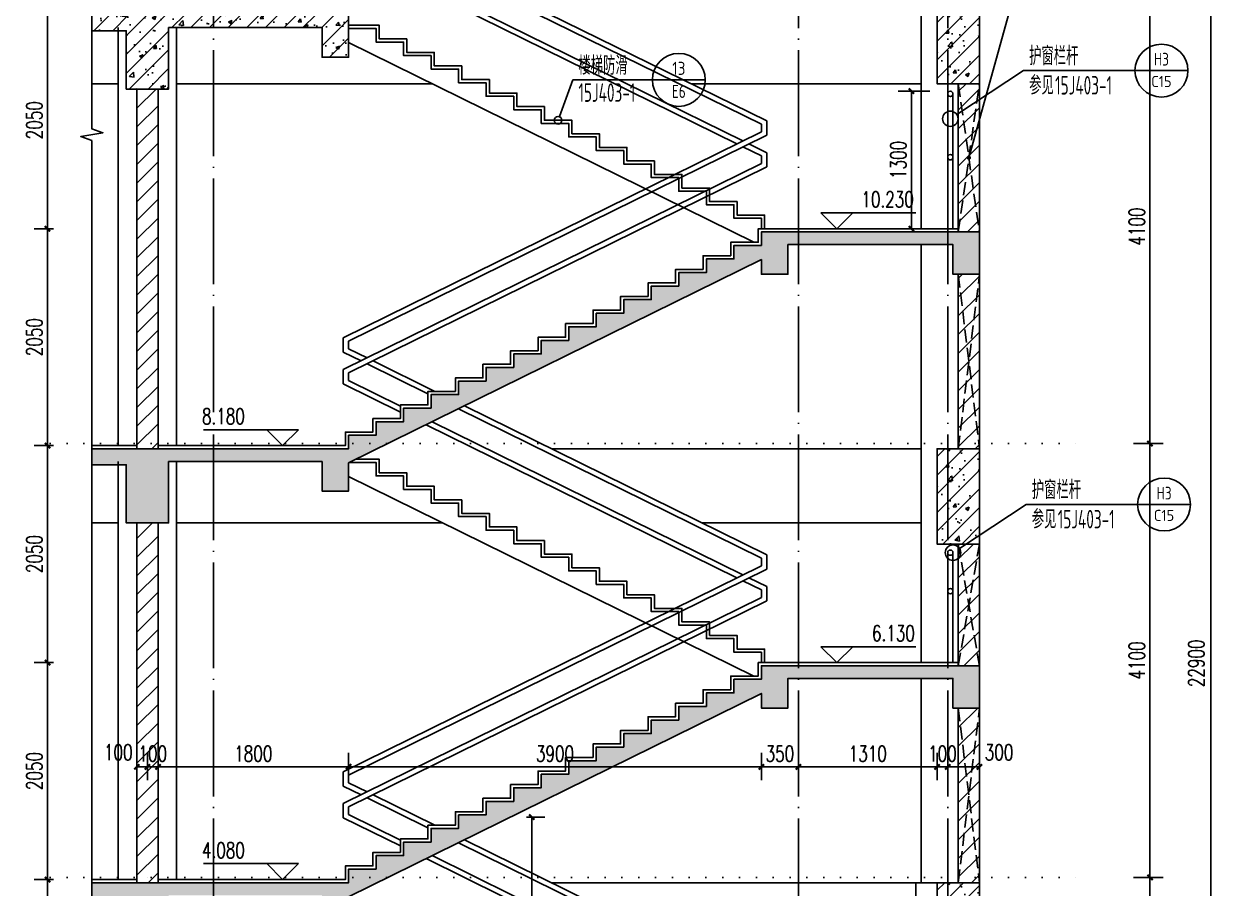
# Model space of a CAD drawing. Header units: millimetres. Extents: x -1048436 to -185795, y -983427 to 400387.
# Drawn here: x -553882 to -542546, y -680126 to -671962 of the extents above; entities that cross this region are included whole.
import ezdxf
from ezdxf.enums import TextEntityAlignment as Align

# ---------------------------------------------------------------- set-up
doc = ezdxf.new("R2010")
doc.units = ezdxf.units.MM
doc.header["$LTSCALE"] = 500
for name, pattern in [('DASH', [0.35, 0.25, -0.1]), ('DOT2', [3.175, 0, -3.175]), ('DOTE', [2.42, 2, -0.2, 0.02, -0.2])]:
    doc.linetypes.add(name, pattern=pattern)
for name, color, linetype in [('DIM_LEAD', 3, 'Continuous'), ('PUB_DIM', 3, 'Continuous'), ('建-填充', 9, 'Continuous'), ('建-墙', 254, 'Continuous'), ('建-墙-完成面', 95, 'Continuous'), ('建-墙-混凝土墙', 6, 'Continuous'), ('建-文字', 4, 'Continuous'), ('建-楼层线', 1, 'DOT2'), ('建-楼梯-扶手栏杆', 3, 'Continuous'), ('建-符号', 13, 'Continuous'), ('建-轴线', 16, 'DOTE')]:
    doc.layers.add(name, color=color, linetype=linetype)
doc.styles.add('_TCH_DIM', font='SIMPLEX', dxfattribs={"bigfont": 'GBCBIG'})
doc.styles.add('_TCH_DIM_T3', font='SIMPLEX', dxfattribs={"width": 0.705882, "bigfont": 'GBCBIG'})
doc.styles.add('XD2008', font='xd-hzs.shx', dxfattribs={"width": 0.7, "bigfont": 'xd-hztxt.shx'})
doc.dimstyles.new('_TCH_ARCH&&50', dxfattribs={"dimtxt": 148.75, "dimasz": 50, "dimexe": 125, "dimexo": 150, "dimgap": 50, "dimtad": 1, "dimdec": 0, "dimzin": 0, "dimdsep": 46, "dimtxsty": '_TCH_DIM_T3', "dimblk": 'ARCHTICK', "dimcen": 0.09, "dimclrt": 7, "dimazin": 2, "dimtfac": 1, "dimtdec": 0, "dimtix": 1, "dimtmove": 2, "dimatfit": 3, "dimldrblk": 'ARCHTICK', "dimfxl": 1, "dimtolj": 1, "dimtzin": 0, "dimarcsym": 0})
pattern_1 = [(45, (-240059.6, 714700.37), (-88.388348, 88.388348), []), (50, (-240059.6, 714700.37), (358.63009, -31.37607), [37.5, -412.5]), (355, (-240059.6, 714700.37), (-69.37567, 376.09607), [30, -330]), (100.4514, (-240029.7, 714697.76), (289.25469, 344.71977), [31.870095, -350.57106]), (46.1842, (-240059.6, 714800.37), (533.62052, -82.75951), [56.25, -618.75]), (96.6356, (-240015.13, 714793.47), (467.33135, 487.05894), [47.80514, -525.8565]), (351.1842, (-240059.6, 714800.37), (467.33097, 487.0593), [45, -495]), (21, (-240009.6, 714775.37), (298.453526, -201.309445), [37.5, -412.5]), (326, (-240009.6, 714775.37), (121.65767, 362.57502), [30, -330]), (71.4514, (-239984.73, 714758.6), (420.111314, 161.26525), [31.870095, -350.57106]), (37.5, (-240059.6, 714700.37), (6.079928, 166.446927), [0, -326, 0, -335, 0, -331.25]), (7.5, (-240059.6, 714700.37), (131.534769, 197.205856), [0, -191, 0, -318.5, 0, -126.25]), (327.5, (-240171.1, 714700.37), (266.911218, -11.277436), [0, -125, 0, -390, 0, -517.5]), (317.5, (-240221.1, 714700.37), (291.593085, 50.05249), [0, -162.5, 0, -259, 0, -367.5])]
pattern_2 = [(45, (0, 89.76), (-88.388383, 88.388383), [])]

# ---------------------------------------------------------------- blocks, each defined once
blk = doc.blocks.new('_ArchTick')
at = {"color": 0, "linetype": 'ByBlock', "const_width": 0.4}
blk.add_lwpolyline([(-0.5, -0.5), (0.5, 0.5)], dxfattribs=at)
blk = doc.blocks.new('*D233')
at = {"layer": 'Defpoints', "color": 0, "transparency": 16777216}
for p in [(-545498, -672596), (-545176, -672596), (-545176, -673896)]:
    blk.add_point(p, dxfattribs=at)
at = {"layer": 'PUB_DIM', "color": 0, "lineweight": -2, "transparency": 16777216}
for p, q in [((-545326, -672596), (-545623, -672596)), ((-545498, -673896), (-545498, -672596)), ((-545326, -673896), (-545623, -673896))]:
    blk.add_line(p, q, dxfattribs=at)
at = {"layer": 'PUB_DIM', "color": 0, "lineweight": -2, "transparency": 16777216, "xscale": 50, "yscale": 50, "zscale": 50}
for p, rotation in [((-545498, -672596), 90), ((-545498, -673896), 270)]:
    blk.add_blockref('_ArchTick', p, dxfattribs=dict(at, rotation=rotation))
at = {"layer": 'PUB_DIM', "color": 7, "transparency": 16777216, "insert": (-545622, -673246), "char_height": 148.8, "attachment_point": 5, "rotation": 90, "style": '_TCH_DIM_T3'}
blk.add_mtext('\\A1;1300', dxfattribs=at)
blk = doc.blocks.new('*D234')
at = {"layer": 'Defpoints', "color": 0, "transparency": 16777216}
for p in [(-549286, -679456), (-549086, -679456), (-549286, -683249)]:
    blk.add_point(p, dxfattribs=at)
at = {"layer": 'PUB_DIM', "color": 0, "lineweight": -2, "transparency": 16777216}
for p, q in [((-549136, -679456), (-548961, -679456)), ((-549086, -683249), (-549086, -679456)), ((-549136, -683249), (-548961, -683249))]:
    blk.add_line(p, q, dxfattribs=at)
at = {"layer": 'PUB_DIM', "color": 0, "lineweight": -2, "transparency": 16777216, "xscale": 50, "yscale": 50, "zscale": 50}
for p, rotation in [((-549086, -679456), 90), ((-549086, -683249), 270)]:
    blk.add_blockref('_ArchTick', p, dxfattribs=dict(at, rotation=rotation))
at = {"layer": 'PUB_DIM', "color": 7, "transparency": 16777216, "insert": (-549211, -681352), "char_height": 148.8, "attachment_point": 5, "rotation": 90, "style": '_TCH_DIM_T3'}
blk.add_mtext('\\A1;3793', dxfattribs=at)
blk = doc.blocks.new('*D236')
at = {"layer": 'Defpoints', "color": 0, "transparency": 16777216}
for p in [(-543120, -661526), (-542671, -661526), (-543120, -684426)]:
    blk.add_point(p, dxfattribs=at)
at = {"layer": 'PUB_DIM', "color": 0, "lineweight": -2, "transparency": 16777216}
for p, q in [((-542970, -661526), (-542546, -661526)), ((-542671, -684426), (-542671, -661526)), ((-542970, -684426), (-542546, -684426))]:
    blk.add_line(p, q, dxfattribs=at)
at = {"layer": 'PUB_DIM', "color": 0, "lineweight": -2, "transparency": 16777216, "xscale": 50, "yscale": 50, "zscale": 50}
for p, rotation in [((-542671, -661526), 90), ((-542671, -684426), 270)]:
    blk.add_blockref('_ArchTick', p, dxfattribs=dict(at, rotation=rotation))
at = {"layer": 'PUB_DIM', "color": 7, "transparency": 16777216, "insert": (-542808, -678003), "char_height": 148.8, "attachment_point": 5, "rotation": 90, "style": '_TCH_DIM_T3'}
blk.add_mtext('\\A1;22900', dxfattribs=at)
blk = doc.blocks.new('*D238')
at = {"layer": 'Defpoints', "color": 0, "transparency": 16777216}
for p in [(-543551, -680026), (-543245, -680026), (-543551, -684126)]:
    blk.add_point(p, dxfattribs=at)
at = {"layer": 'PUB_DIM', "color": 0, "lineweight": -2, "transparency": 16777216}
for p, q in [((-543401, -680026), (-543120, -680026)), ((-543245, -684126), (-543245, -680026)), ((-543401, -684126), (-543120, -684126))]:
    blk.add_line(p, q, dxfattribs=at)
at = {"layer": 'PUB_DIM', "color": 0, "lineweight": -2, "transparency": 16777216, "xscale": 50, "yscale": 50, "zscale": 50}
for p, rotation in [((-543245, -680026), 90), ((-543245, -684126), 270)]:
    blk.add_blockref('_ArchTick', p, dxfattribs=dict(at, rotation=rotation))
at = {"layer": 'PUB_DIM', "color": 7, "transparency": 16777216, "insert": (-543369, -682076), "char_height": 148.8, "attachment_point": 5, "rotation": 90, "style": '_TCH_DIM_T3'}
blk.add_mtext('\\A1;4100', dxfattribs=at)
blk = doc.blocks.new('*D239')
at = {"layer": 'Defpoints', "color": 0, "transparency": 16777216}
for p in [(-543551, -675926), (-543245, -675926), (-543551, -680026)]:
    blk.add_point(p, dxfattribs=at)
at = {"layer": 'PUB_DIM', "color": 0, "lineweight": -2, "transparency": 16777216}
for p, q in [((-543401, -675926), (-543120, -675926)), ((-543245, -680026), (-543245, -675926)), ((-543401, -680026), (-543120, -680026))]:
    blk.add_line(p, q, dxfattribs=at)
at = {"layer": 'PUB_DIM', "color": 0, "lineweight": -2, "transparency": 16777216, "xscale": 50, "yscale": 50, "zscale": 50}
for p, rotation in [((-543245, -675926), 90), ((-543245, -680026), 270)]:
    blk.add_blockref('_ArchTick', p, dxfattribs=dict(at, rotation=rotation))
at = {"layer": 'PUB_DIM', "color": 7, "transparency": 16777216, "insert": (-543369, -677976), "char_height": 148.8, "attachment_point": 5, "rotation": 90, "style": '_TCH_DIM_T3'}
blk.add_mtext('\\A1;4100', dxfattribs=at)
blk = doc.blocks.new('*D240')
at = {"layer": 'Defpoints', "color": 0, "transparency": 16777216}
for p in [(-543551, -671826), (-543245, -671826), (-543551, -675926)]:
    blk.add_point(p, dxfattribs=at)
at = {"layer": 'PUB_DIM', "color": 0, "lineweight": -2, "transparency": 16777216}
for p, q in [((-543401, -671826), (-543120, -671826)), ((-543245, -675926), (-543245, -671826)), ((-543401, -675926), (-543120, -675926))]:
    blk.add_line(p, q, dxfattribs=at)
at = {"layer": 'PUB_DIM', "color": 0, "lineweight": -2, "transparency": 16777216, "xscale": 50, "yscale": 50, "zscale": 50}
for p, rotation in [((-543245, -671826), 90), ((-543245, -675926), 270)]:
    blk.add_blockref('_ArchTick', p, dxfattribs=dict(at, rotation=rotation))
at = {"layer": 'PUB_DIM', "color": 7, "transparency": 16777216, "insert": (-543369, -673876), "char_height": 148.8, "attachment_point": 5, "rotation": 90, "style": '_TCH_DIM_T3'}
blk.add_mtext('\\A1;4100', dxfattribs=at)
blk = doc.blocks.new('*D2675')
at = {"layer": 'Defpoints', "color": 0, "transparency": 16777216}
for p in [(-552816, -678699), (-552716, -678699), (-552716, -678981)]:
    blk.add_point(p, dxfattribs=at)
at = {"layer": 'PUB_DIM', "color": 0, "lineweight": -2, "transparency": 16777216}
for p, q in [((-552816, -678849), (-552816, -679106)), ((-552716, -678849), (-552716, -679106)), ((-552816, -678981), (-552716, -678981))]:
    blk.add_line(p, q, dxfattribs=at)
at = {"layer": 'PUB_DIM', "color": 0, "lineweight": -2, "transparency": 16777216, "xscale": 50, "yscale": 50, "zscale": 50, "rotation": 180}
blk.add_blockref('_ArchTick', (-552816, -678981), dxfattribs=at)
at = {"layer": 'PUB_DIM', "color": 0, "lineweight": -2, "transparency": 16777216, "xscale": 50, "yscale": 50, "zscale": 50}
blk.add_blockref('_ArchTick', (-552716, -678981), dxfattribs=at)
at = {"layer": 'PUB_DIM', "color": 7, "transparency": 16777216, "insert": (-552991, -678844), "char_height": 148.8, "attachment_point": 5, "style": '_TCH_DIM_T3'}
blk.add_mtext('\\A1;100', dxfattribs=at)
blk = doc.blocks.new('*D2676')
at = {"layer": 'Defpoints', "color": 0, "transparency": 16777216}
for p in [(-552716, -678699), (-552616, -678699), (-552616, -678981)]:
    blk.add_point(p, dxfattribs=at)
at = {"layer": 'PUB_DIM', "color": 0, "lineweight": -2, "transparency": 16777216}
for p, q in [((-552716, -678849), (-552716, -679106)), ((-552616, -678849), (-552616, -679106)), ((-552716, -678981), (-552766, -678981)), ((-552716, -678981), (-552616, -678981)), ((-552616, -678981), (-552566, -678981))]:
    blk.add_line(p, q, dxfattribs=at)
at = {"layer": 'PUB_DIM', "color": 0, "lineweight": -2, "transparency": 16777216, "xscale": 50, "yscale": 50, "zscale": 50}
blk.add_blockref('_ArchTick', (-552716, -678981), dxfattribs=at)
at = {"layer": 'PUB_DIM', "color": 0, "lineweight": -2, "transparency": 16777216, "xscale": 50, "yscale": 50, "zscale": 50, "rotation": 180}
blk.add_blockref('_ArchTick', (-552616, -678981), dxfattribs=at)
at = {"layer": 'PUB_DIM', "color": 7, "transparency": 16777216, "insert": (-552666, -678857), "char_height": 148.8, "attachment_point": 5, "style": '_TCH_DIM_T3'}
blk.add_mtext('\\A1;100', dxfattribs=at)
blk = doc.blocks.new('*D2677')
at = {"layer": 'Defpoints', "color": 0, "transparency": 16777216}
for p in [(-552616, -678699), (-550816, -678699), (-550816, -678981)]:
    blk.add_point(p, dxfattribs=at)
at = {"layer": 'PUB_DIM', "color": 0, "lineweight": -2, "transparency": 16777216}
for p, q in [((-552616, -678849), (-552616, -679106)), ((-550816, -678849), (-550816, -679106)), ((-552616, -678981), (-550816, -678981))]:
    blk.add_line(p, q, dxfattribs=at)
at = {"layer": 'PUB_DIM', "color": 0, "lineweight": -2, "transparency": 16777216, "xscale": 50, "yscale": 50, "zscale": 50, "rotation": 180}
blk.add_blockref('_ArchTick', (-552616, -678981), dxfattribs=at)
at = {"layer": 'PUB_DIM', "color": 0, "lineweight": -2, "transparency": 16777216, "xscale": 50, "yscale": 50, "zscale": 50}
blk.add_blockref('_ArchTick', (-550816, -678981), dxfattribs=at)
at = {"layer": 'PUB_DIM', "color": 7, "transparency": 16777216, "insert": (-551716, -678857), "char_height": 148.8, "attachment_point": 5, "style": '_TCH_DIM_T3'}
blk.add_mtext('\\A1;1800', dxfattribs=at)
blk = doc.blocks.new('*D2678')
at = {"layer": 'Defpoints', "color": 0, "transparency": 16777216}
for p in [(-550816, -678699), (-546916, -678699), (-546916, -678981)]:
    blk.add_point(p, dxfattribs=at)
at = {"layer": 'PUB_DIM', "color": 0, "lineweight": -2, "transparency": 16777216}
for p, q in [((-550816, -678849), (-550816, -679106)), ((-546916, -678849), (-546916, -679106)), ((-550816, -678981), (-546916, -678981))]:
    blk.add_line(p, q, dxfattribs=at)
at = {"layer": 'PUB_DIM', "color": 0, "lineweight": -2, "transparency": 16777216, "xscale": 50, "yscale": 50, "zscale": 50, "rotation": 180}
blk.add_blockref('_ArchTick', (-550816, -678981), dxfattribs=at)
at = {"layer": 'PUB_DIM', "color": 0, "lineweight": -2, "transparency": 16777216, "xscale": 50, "yscale": 50, "zscale": 50}
blk.add_blockref('_ArchTick', (-546916, -678981), dxfattribs=at)
at = {"layer": 'PUB_DIM', "color": 7, "transparency": 16777216, "insert": (-548866, -678857), "char_height": 148.8, "attachment_point": 5, "style": '_TCH_DIM_T3'}
blk.add_mtext('\\A1;3900', dxfattribs=at)
blk = doc.blocks.new('*D2679')
at = {"layer": 'Defpoints', "color": 0, "transparency": 16777216}
for p in [(-546916, -678699), (-546566, -678699), (-546566, -678981)]:
    blk.add_point(p, dxfattribs=at)
at = {"layer": 'PUB_DIM', "color": 0, "lineweight": -2, "transparency": 16777216}
for p, q in [((-546916, -678849), (-546916, -679106)), ((-546566, -678849), (-546566, -679106)), ((-546916, -678981), (-546966, -678981)), ((-546916, -678981), (-546566, -678981)), ((-546566, -678981), (-546516, -678981))]:
    blk.add_line(p, q, dxfattribs=at)
at = {"layer": 'PUB_DIM', "color": 0, "lineweight": -2, "transparency": 16777216, "xscale": 50, "yscale": 50, "zscale": 50}
blk.add_blockref('_ArchTick', (-546916, -678981), dxfattribs=at)
at = {"layer": 'PUB_DIM', "color": 0, "lineweight": -2, "transparency": 16777216, "xscale": 50, "yscale": 50, "zscale": 50, "rotation": 180}
blk.add_blockref('_ArchTick', (-546566, -678981), dxfattribs=at)
at = {"layer": 'PUB_DIM', "color": 7, "transparency": 16777216, "insert": (-546741, -678857), "char_height": 148.8, "attachment_point": 5, "style": '_TCH_DIM_T3'}
blk.add_mtext('\\A1;350', dxfattribs=at)
blk = doc.blocks.new('*D2680')
at = {"layer": 'Defpoints', "color": 0, "transparency": 16777216}
for p in [(-546566, -678699), (-545256, -678699), (-545256, -678981)]:
    blk.add_point(p, dxfattribs=at)
at = {"layer": 'PUB_DIM', "color": 0, "lineweight": -2, "transparency": 16777216}
for p, q in [((-546566, -678849), (-546566, -679106)), ((-545256, -678849), (-545256, -679106)), ((-546566, -678981), (-545256, -678981))]:
    blk.add_line(p, q, dxfattribs=at)
at = {"layer": 'PUB_DIM', "color": 0, "lineweight": -2, "transparency": 16777216, "xscale": 50, "yscale": 50, "zscale": 50, "rotation": 180}
blk.add_blockref('_ArchTick', (-546566, -678981), dxfattribs=at)
at = {"layer": 'PUB_DIM', "color": 0, "lineweight": -2, "transparency": 16777216, "xscale": 50, "yscale": 50, "zscale": 50}
blk.add_blockref('_ArchTick', (-545256, -678981), dxfattribs=at)
at = {"layer": 'PUB_DIM', "color": 7, "transparency": 16777216, "insert": (-545911, -678857), "char_height": 148.8, "attachment_point": 5, "style": '_TCH_DIM_T3'}
blk.add_mtext('\\A1;1310', dxfattribs=at)
blk = doc.blocks.new('*D2681')
at = {"layer": 'Defpoints', "color": 0, "transparency": 16777216}
for p in [(-545256, -678699), (-545156, -678699), (-545156, -678981)]:
    blk.add_point(p, dxfattribs=at)
at = {"layer": 'PUB_DIM', "color": 0, "lineweight": -2, "transparency": 16777216}
for p, q in [((-545256, -678849), (-545256, -679106)), ((-545156, -678849), (-545156, -679106)), ((-545256, -678981), (-545306, -678981)), ((-545256, -678981), (-545156, -678981)), ((-545156, -678981), (-545106, -678981))]:
    blk.add_line(p, q, dxfattribs=at)
at = {"layer": 'PUB_DIM', "color": 0, "lineweight": -2, "transparency": 16777216, "xscale": 50, "yscale": 50, "zscale": 50}
blk.add_blockref('_ArchTick', (-545256, -678981), dxfattribs=at)
at = {"layer": 'PUB_DIM', "color": 0, "lineweight": -2, "transparency": 16777216, "xscale": 50, "yscale": 50, "zscale": 50, "rotation": 180}
blk.add_blockref('_ArchTick', (-545156, -678981), dxfattribs=at)
at = {"layer": 'PUB_DIM', "color": 7, "transparency": 16777216, "insert": (-545206, -678857), "char_height": 148.8, "attachment_point": 5, "style": '_TCH_DIM_T3'}
blk.add_mtext('\\A1;100', dxfattribs=at)
blk = doc.blocks.new('*D2682')
at = {"layer": 'Defpoints', "color": 0, "transparency": 16777216}
for p in [(-545156, -678699), (-544856, -678699), (-544856, -678981)]:
    blk.add_point(p, dxfattribs=at)
at = {"layer": 'PUB_DIM', "color": 0, "lineweight": -2, "transparency": 16777216}
for p, q in [((-545156, -678849), (-545156, -679106)), ((-544856, -678849), (-544856, -679106)), ((-545156, -678981), (-544856, -678981))]:
    blk.add_line(p, q, dxfattribs=at)
at = {"layer": 'PUB_DIM', "color": 0, "lineweight": -2, "transparency": 16777216, "xscale": 50, "yscale": 50, "zscale": 50, "rotation": 180}
blk.add_blockref('_ArchTick', (-545156, -678981), dxfattribs=at)
at = {"layer": 'PUB_DIM', "color": 0, "lineweight": -2, "transparency": 16777216, "xscale": 50, "yscale": 50, "zscale": 50}
blk.add_blockref('_ArchTick', (-544856, -678981), dxfattribs=at)
at = {"layer": 'PUB_DIM', "color": 7, "transparency": 16777216, "insert": (-544671, -678844), "char_height": 148.8, "attachment_point": 5, "style": '_TCH_DIM_T3'}
blk.add_mtext('\\A1;300', dxfattribs=at)
blk = doc.blocks.new('*D2684')
at = {"layer": 'Defpoints', "color": 0, "transparency": 16777216}
for p in [(-553660, -680046), (-553452, -680046), (-553452, -682096)]:
    blk.add_point(p, dxfattribs=at)
at = {"layer": 'PUB_DIM', "color": 0, "lineweight": -2, "transparency": 16777216}
for p, q in [((-553602, -680046), (-553785, -680046)), ((-553660, -682096), (-553660, -680046)), ((-553602, -682096), (-553785, -682096))]:
    blk.add_line(p, q, dxfattribs=at)
at = {"layer": 'PUB_DIM', "color": 0, "lineweight": -2, "transparency": 16777216, "xscale": 50, "yscale": 50, "zscale": 50}
for p, rotation in [((-553660, -680046), 90), ((-553660, -682096), 270)]:
    blk.add_blockref('_ArchTick', p, dxfattribs=dict(at, rotation=rotation))
at = {"layer": 'PUB_DIM', "color": 7, "transparency": 16777216, "insert": (-553784, -681071), "char_height": 148.8, "attachment_point": 5, "rotation": 90, "style": '_TCH_DIM_T3'}
blk.add_mtext('\\A1;2050', dxfattribs=at)
blk = doc.blocks.new('*D2685')
at = {"layer": 'Defpoints', "color": 0, "transparency": 16777216}
for p in [(-553660, -677996), (-553452, -677996), (-553452, -680046)]:
    blk.add_point(p, dxfattribs=at)
at = {"layer": 'PUB_DIM', "color": 0, "lineweight": -2, "transparency": 16777216}
for p, q in [((-553602, -677996), (-553785, -677996)), ((-553660, -680046), (-553660, -677996)), ((-553602, -680046), (-553785, -680046))]:
    blk.add_line(p, q, dxfattribs=at)
at = {"layer": 'PUB_DIM', "color": 0, "lineweight": -2, "transparency": 16777216, "xscale": 50, "yscale": 50, "zscale": 50}
for p, rotation in [((-553660, -677996), 90), ((-553660, -680046), 270)]:
    blk.add_blockref('_ArchTick', p, dxfattribs=dict(at, rotation=rotation))
at = {"layer": 'PUB_DIM', "color": 7, "transparency": 16777216, "insert": (-553784, -679021), "char_height": 148.8, "attachment_point": 5, "rotation": 90, "style": '_TCH_DIM_T3'}
blk.add_mtext('\\A1;2050', dxfattribs=at)
blk = doc.blocks.new('*D2686')
at = {"layer": 'Defpoints', "color": 0, "transparency": 16777216}
for p in [(-553660, -675946), (-553452, -675946), (-553452, -677996)]:
    blk.add_point(p, dxfattribs=at)
at = {"layer": 'PUB_DIM', "color": 0, "lineweight": -2, "transparency": 16777216}
for p, q in [((-553602, -675946), (-553785, -675946)), ((-553660, -677996), (-553660, -675946)), ((-553602, -677996), (-553785, -677996))]:
    blk.add_line(p, q, dxfattribs=at)
at = {"layer": 'PUB_DIM', "color": 0, "lineweight": -2, "transparency": 16777216, "xscale": 50, "yscale": 50, "zscale": 50}
for p, rotation in [((-553660, -675946), 90), ((-553660, -677996), 270)]:
    blk.add_blockref('_ArchTick', p, dxfattribs=dict(at, rotation=rotation))
at = {"layer": 'PUB_DIM', "color": 7, "transparency": 16777216, "insert": (-553784, -676971), "char_height": 148.8, "attachment_point": 5, "rotation": 90, "style": '_TCH_DIM_T3'}
blk.add_mtext('\\A1;2050', dxfattribs=at)
blk = doc.blocks.new('*D2687')
at = {"layer": 'Defpoints', "color": 0, "transparency": 16777216}
for p in [(-553660, -673896), (-553452, -673896), (-553452, -675946)]:
    blk.add_point(p, dxfattribs=at)
at = {"layer": 'PUB_DIM', "color": 0, "lineweight": -2, "transparency": 16777216}
for p, q in [((-553602, -673896), (-553785, -673896)), ((-553660, -675946), (-553660, -673896)), ((-553602, -675946), (-553785, -675946))]:
    blk.add_line(p, q, dxfattribs=at)
at = {"layer": 'PUB_DIM', "color": 0, "lineweight": -2, "transparency": 16777216, "xscale": 50, "yscale": 50, "zscale": 50}
for p, rotation in [((-553660, -673896), 90), ((-553660, -675946), 270)]:
    blk.add_blockref('_ArchTick', p, dxfattribs=dict(at, rotation=rotation))
at = {"layer": 'PUB_DIM', "color": 7, "transparency": 16777216, "insert": (-553784, -674921), "char_height": 148.8, "attachment_point": 5, "rotation": 90, "style": '_TCH_DIM_T3'}
blk.add_mtext('\\A1;2050', dxfattribs=at)
blk = doc.blocks.new('*D2688')
at = {"layer": 'Defpoints', "color": 0, "transparency": 16777216}
for p in [(-553660, -671846), (-553452, -671846), (-553452, -673896)]:
    blk.add_point(p, dxfattribs=at)
at = {"layer": 'PUB_DIM', "color": 0, "lineweight": -2, "transparency": 16777216}
for p, q in [((-553602, -671846), (-553785, -671846)), ((-553660, -673896), (-553660, -671846)), ((-553602, -673896), (-553785, -673896))]:
    blk.add_line(p, q, dxfattribs=at)
at = {"layer": 'PUB_DIM', "color": 0, "lineweight": -2, "transparency": 16777216, "xscale": 50, "yscale": 50, "zscale": 50}
for p, rotation in [((-553660, -671846), 90), ((-553660, -673896), 270)]:
    blk.add_blockref('_ArchTick', p, dxfattribs=dict(at, rotation=rotation))
at = {"layer": 'PUB_DIM', "color": 7, "transparency": 16777216, "insert": (-553784, -672871), "char_height": 148.8, "attachment_point": 5, "rotation": 90, "style": '_TCH_DIM_T3'}
blk.add_mtext('\\A1;2050', dxfattribs=at)

msp = doc.modelspace()

# ---------------------------------------------------------------- hatches: boundary and pattern name
at = {"layer": '建-填充'}
h = msp.add_hatch(dxfattribs=at)
h.set_pattern_fill('钢筋混凝土', color=256, scale=50, style=0)
h.set_pattern_definition(pattern_1)
h.paths.add_polyline_path([(-550816, -671875.9), (-550816, -672275.9), (-551066, -672275.9), (-551066, -671995.9), (-552516, -671995.9), (-552516, -672575.9), (-552916, -672575.9), (-552916, -672025.9), (-553241.2, -672025.9), (-553241.2, -671875.9)])
h = msp.add_hatch(dxfattribs=at)
h.set_pattern_fill('钢筋混凝土', color=256, scale=50, style=0)
h.set_pattern_definition([(45, (-240059.6, 722900.37), (-88.388348, 88.388348), []), (50, (-240059.6, 722900.37), (358.63009, -31.37607), [37.5, -412.5]), (355, (-240059.6, 722900.37), (-69.37567, 376.09607), [30, -330]), (100.4514, (-240029.7, 722897.76), (289.25469, 344.71977), [31.870095, -350.57106]), (46.1842, (-240059.6, 723000.37), (533.62052, -82.75951), [56.25, -618.75]), (96.6356, (-240015.13, 722993.47), (467.33135, 487.05894), [47.80514, -525.8565]), (351.1842, (-240059.6, 723000.37), (467.33097, 487.0593), [45, -495]), (21, (-240009.6, 722975.37), (298.453526, -201.309445), [37.5, -412.5]), (326, (-240009.6, 722975.37), (121.65767, 362.57502), [30, -330]), (71.4514, (-239984.73, 722958.6), (420.111314, 161.26525), [31.870095, -350.57106]), (37.5, (-240059.6, 722900.37), (6.079928, 166.446927), [0, -326, 0, -335, 0, -331.25]), (7.5, (-240059.6, 722900.37), (131.534769, 197.205856), [0, -191, 0, -318.5, 0, -126.25]), (327.5, (-240171.1, 722900.37), (266.911218, -11.277436), [0, -125, 0, -390, 0, -517.5]), (317.5, (-240221.1, 722900.37), (291.593085, 50.05249), [0, -162.5, 0, -259, 0, -367.5])])
h.paths.add_polyline_path([(-544856, -671875.9), (-544856, -672525.9), (-545256, -672525.9), (-545256, -671875.9)])
h = msp.add_hatch(dxfattribs=at)
h.set_pattern_fill('普通砖', color=256, scale=50, style=0)
h.set_pattern_definition(pattern_2)
h.paths.add_polyline_path([(-552816, -672575.8), (-552816.1, -675975.8), (-552616.1, -675975.9), (-552616, -672575.9)])
h = msp.add_hatch(dxfattribs=at)
h.set_pattern_fill('普通砖', color=256, scale=50, style=0)
h.set_pattern_definition(pattern_2)
h.paths.add_polyline_path([(-545056, -672525.9), (-545056, -673925.9), (-544856, -673925.9), (-544856, -672525.9)])
h = msp.add_hatch(dxfattribs=at)
h.set_pattern_fill('钢筋混凝土', color=256, scale=50, style=0)
h.set_pattern_definition([(45, (-240319.53, 718800.37), (-88.388348, 88.388348), []), (50, (-240319.53, 718800.37), (358.63009, -31.37607), [37.5, -412.5]), (355, (-240319.53, 718800.37), (-69.37567, 376.09607), [30, -330]), (100.4514, (-240289.64, 718797.76), (289.25469, 344.71977), [31.870095, -350.57106]), (46.1842, (-240319.53, 718900.37), (533.62052, -82.75951), [56.25, -618.75]), (96.6356, (-240275.06, 718893.47), (467.33135, 487.05894), [47.80514, -525.8565]), (351.1842, (-240319.5, 718900.37), (467.33097, 487.0593), [45, -495]), (21, (-240269.53, 718875.37), (298.453526, -201.309445), [37.5, -412.5]), (326, (-240269.53, 718875.37), (121.65767, 362.57502), [30, -330]), (71.4514, (-240244.66, 718858.6), (420.111314, 161.26525), [31.870095, -350.57106]), (37.5, (-240319.53, 718800.37), (6.079928, 166.446927), [0, -326, 0, -335, 0, -331.25]), (7.5, (-240319.53, 718800.37), (131.534769, 197.205856), [0, -191, 0, -318.5, 0, -126.25]), (327.5, (-240431.03, 718800.37), (266.911218, -11.277436), [0, -125, 0, -390, 0, -517.5]), (317.5, (-240481.03, 718800.37), (291.593085, 50.05249), [0, -162.5, 0, -259, 0, -367.5])])
h.paths.add_polyline_path([(-553241.2, -676125.9), (-553241.2, -675975.9), (-550816, -675975.9), (-550816, -675847.7), (-550556, -675847.7), (-550556, -675719.6), (-550296, -675719.6), (-550296, -675591.5), (-550036, -675591.5), (-550036, -675463.4), (-549776, -675463.4), (-549776, -675335.2), (-549516, -675335.2), (-549516, -675207.1), (-549256, -675207.1), (-549256, -675079), (-548996, -675079), (-548996, -674950.9), (-548736, -674950.9), (-548736, -674822.7), (-548476, -674822.7), (-548476, -674694.6), (-548216, -674694.6), (-548216, -674566.5), (-547956, -674566.5), (-547956, -674438.4), (-547696, -674438.4), (-547696, -674310.2), (-547436, -674310.2), (-547436, -674182.1), (-547176, -674182.1), (-547176, -674054), (-546916, -674054), (-546916, -673925.9), (-544856, -673925.9), (-544856, -674325.9), (-545106, -674325.9), (-545106, -674045.9), (-546666, -674045.9), (-546666, -674325.9), (-546916, -674325.9), (-546916, -674187.8), (-550816, -676109.6), (-550816, -676375.9), (-551066, -676375.9), (-551066, -676095.9), (-552516, -676095.9), (-552516, -676675.9), (-552916, -676675.9), (-552916, -676125.9)])
h = msp.add_hatch(dxfattribs=at)
h.set_pattern_fill('普通砖', color=256, scale=50, style=0)
h.set_pattern_definition(pattern_2)
h.paths.add_polyline_path([(-545056, -674325.9), (-545056, -675975.9), (-544856, -675975.9), (-544856, -674325.9)])
h = msp.add_hatch(dxfattribs=at)
h.set_pattern_fill('钢筋混凝土', color=256, scale=50, style=0)
h.set_pattern_definition([(45, (-240059.6, 718800.37), (-88.388348, 88.388348), []), (50, (-240059.6, 718800.37), (358.63009, -31.37607), [37.5, -412.5]), (355, (-240059.6, 718800.37), (-69.37567, 376.09607), [30, -330]), (100.4514, (-240029.7, 718797.76), (289.25469, 344.71977), [31.870095, -350.57106]), (46.1842, (-240059.6, 718900.37), (533.62052, -82.75951), [56.25, -618.75]), (96.6356, (-240015.13, 718893.47), (467.33135, 487.05894), [47.80514, -525.8565]), (351.1842, (-240059.6, 718900.37), (467.33097, 487.0593), [45, -495]), (21, (-240009.6, 718875.37), (298.453526, -201.309445), [37.5, -412.5]), (326, (-240009.6, 718875.37), (121.65767, 362.57502), [30, -330]), (71.4514, (-239984.73, 718858.6), (420.111314, 161.26525), [31.870095, -350.57106]), (37.5, (-240059.6, 718800.37), (6.079928, 166.446927), [0, -326, 0, -335, 0, -331.25]), (7.5, (-240059.6, 718800.37), (131.534769, 197.205856), [0, -191, 0, -318.5, 0, -126.25]), (327.5, (-240171.1, 718800.37), (266.911218, -11.277436), [0, -125, 0, -390, 0, -517.5]), (317.5, (-240221.1, 718800.37), (291.593085, 50.05249), [0, -162.5, 0, -259, 0, -367.5])])
h.paths.add_polyline_path([(-544856, -675975.9), (-544856, -676875.9), (-545256, -676875.9), (-545256, -675975.9)])
h = msp.add_hatch(dxfattribs=at)
h.set_pattern_fill('普通砖', color=256, scale=50, style=0)
h.set_pattern_definition(pattern_2)
h.paths.add_polyline_path([(-552816, -676675.8), (-552816.1, -680075.8), (-552616.1, -680075.9), (-552616, -676675.9)])
h = msp.add_hatch(dxfattribs=at)
h.set_pattern_fill('普通砖', color=256, scale=50, style=0)
h.set_pattern_definition(pattern_2)
h.paths.add_polyline_path([(-545056, -676875.9), (-545056, -678025.9), (-544856, -678025.9), (-544856, -676875.9)])
h = msp.add_hatch(dxfattribs=at)
h.set_pattern_fill('钢筋混凝土', color=256, scale=50, style=0)
h.set_pattern_definition([(45, (-240319.53, 714700.37), (-88.388348, 88.388348), []), (50, (-240319.53, 714700.37), (358.63009, -31.37607), [37.5, -412.5]), (355, (-240319.53, 714700.37), (-69.37567, 376.09607), [30, -330]), (100.4514, (-240289.64, 714697.76), (289.25469, 344.71977), [31.870095, -350.57106]), (46.1842, (-240319.53, 714800.37), (533.62052, -82.75951), [56.25, -618.75]), (96.6356, (-240275.06, 714793.47), (467.33135, 487.05894), [47.80514, -525.8565]), (351.1842, (-240319.5, 714800.37), (467.33097, 487.0593), [45, -495]), (21, (-240269.53, 714775.37), (298.453526, -201.309445), [37.5, -412.5]), (326, (-240269.53, 714775.37), (121.65767, 362.57502), [30, -330]), (71.4514, (-240244.66, 714758.6), (420.111314, 161.26525), [31.870095, -350.57106]), (37.5, (-240319.53, 714700.37), (6.079928, 166.446927), [0, -326, 0, -335, 0, -331.25]), (7.5, (-240319.53, 714700.37), (131.534769, 197.205856), [0, -191, 0, -318.5, 0, -126.25]), (327.5, (-240431.03, 714700.37), (266.911218, -11.277436), [0, -125, 0, -390, 0, -517.5]), (317.5, (-240481.03, 714700.37), (291.593085, 50.05249), [0, -162.5, 0, -259, 0, -367.5])])
h.paths.add_polyline_path([(-553241.2, -680225.9), (-553241.2, -680075.9), (-550816, -680075.9), (-550816, -679947.7), (-550556, -679947.7), (-550556, -679819.6), (-550296, -679819.6), (-550296, -679691.5), (-550036, -679691.5), (-550036, -679563.4), (-549776, -679563.4), (-549776, -679435.2), (-549516, -679435.2), (-549516, -679307.1), (-549256, -679307.1), (-549256, -679179), (-548996, -679179), (-548996, -679050.9), (-548736, -679050.9), (-548736, -678922.7), (-548476, -678922.7), (-548476, -678794.6), (-548216, -678794.6), (-548216, -678666.5), (-547956, -678666.5), (-547956, -678538.4), (-547696, -678538.4), (-547696, -678410.2), (-547436, -678410.2), (-547436, -678282.1), (-547176, -678282.1), (-547176, -678154), (-546916, -678154), (-546916, -678025.9), (-544856, -678025.9), (-544856, -678425.9), (-545106, -678425.9), (-545106, -678145.9), (-546666, -678145.9), (-546666, -678425.9), (-546916, -678425.9), (-546916, -678287.8), (-550816, -680209.6), (-550816, -680475.9), (-551066, -680475.9), (-551066, -680195.9), (-552516, -680195.9), (-552516, -680775.9), (-552916, -680775.9), (-552916, -680225.9)])
h = msp.add_hatch(dxfattribs=at)
h.set_pattern_fill('普通砖', color=256, scale=50, style=0)
h.set_pattern_definition(pattern_2)
h.paths.add_polyline_path([(-545056, -678425.9), (-545056, -680075.9), (-544856, -680075.9), (-544856, -678425.9)])
h = msp.add_hatch(dxfattribs=at)
h.set_pattern_fill('钢筋混凝土', color=256, scale=50, style=0)
h.set_pattern_definition(pattern_1)
h.paths.add_polyline_path([(-544856, -680075.9), (-544856, -680975.9), (-545256, -680975.9), (-545256, -680075.9)])

# ---------------------------------------------------------------- linework, layer by layer
for p, q in [((-545406, -673895.9), (-545406, -671875.9)), ((-552991, -675945.9), (-552991, -671995.9)), ((-552441, -675945.9), (-552441, -671995.9)), ((-552991, -672525.9), (-553241.2, -672525.9)), ((-550028.4, -672525.9), (-552441, -672525.9)), ((-545406, -672525.9), (-547579.7, -672525.9)), ((-544856, -672525.9), (-544856, -686597.8)), ((-545406, -675975.9), (-545406, -674045.9)), ((-545406, -675975.9), (-548898.8, -675975.9)), ((-545406, -677995.9), (-545406, -675975.9)), ((-552991, -680045.9), (-552991, -676095.9)), ((-552441, -680045.9), (-552441, -676095.9)), ((-552991, -676675.9), (-553241.2, -676675.9)), ((-549927, -676675.9), (-552441, -676675.9)), ((-545406, -676675.9), (-547478.3, -676675.9)), ((-545406, -680075.9), (-545406, -678145.9)), ((-552716.1, -680025.9), (-552716, -680025.9)), ((-545256, -680075.9), (-548898.8, -680075.9)), ((-545456, -680075.9), (-545456, -682095.9))]:
    msp.add_line(p, q)
at = {"linetype": 'DASH'}
for points in [[(-545056, -672525.9), (-544856, -673925.9)], [(-545056, -673925.9), (-544856, -672525.9)], [(-545056, -674325.9), (-544856, -675975.9)], [(-545056, -675975.9), (-544856, -674325.9)], [(-545056, -676875.9), (-544856, -678025.9)], [(-545056, -678025.9), (-544856, -676875.9)], [(-545056, -678425.9), (-544856, -680075.9)], [(-545056, -680075.9), (-544856, -678425.9)]]:
    msp.add_lwpolyline(points, dxfattribs=at)
at = {"layer": 'DIM_LEAD'}
msp.add_line((-544956, -673225.9), (-544264, -670735.3), dxfattribs=at)
at = {"layer": 'DIM_LEAD', "const_width": 20}
msp.add_lwpolyline([(-544958.7, -673235.5, 1), (-544953.3, -673216.2, 1)], format="xyb", close=True, dxfattribs=at)
at = {"layer": '建-墙'}
for p, q in [((-552816, -672575.8), (-552816.1, -675975.8)), ((-552616, -672575.9), (-552816, -672575.8)), ((-552616, -672575.9), (-552616.1, -675975.9)), ((-545056, -672525.9), (-545056, -673925.9)), ((-544856, -672525.9), (-545056, -672525.9)), ((-544856, -672525.9), (-544856, -673925.9)), ((-544856, -673925.9), (-545056, -673925.9)), ((-545056, -674325.9), (-545056, -675975.9)), ((-544856, -674325.9), (-545056, -674325.9)), ((-544856, -674325.9), (-544856, -675975.9)), ((-552616.1, -675975.9), (-552816.1, -675975.8)), ((-544856, -675975.9), (-545056, -675975.9)), ((-552816, -676675.8), (-552816.1, -680075.8)), ((-552616, -676675.9), (-552816, -676675.8)), ((-552616, -676675.9), (-552616.1, -680075.9)), ((-545056, -676875.9), (-545056, -678025.9)), ((-544856, -676875.9), (-545056, -676875.9)), ((-544856, -676875.9), (-544856, -678025.9)), ((-544856, -678025.9), (-545056, -678025.9)), ((-545056, -678425.9), (-545056, -680075.9)), ((-544856, -678425.9), (-545056, -678425.9)), ((-544856, -678425.9), (-544856, -680075.9)), ((-552616.1, -680075.9), (-552816.1, -680075.8)), ((-544856, -680075.9), (-545056, -680075.9))]:
    msp.add_line(p, q, dxfattribs=at)
at = {"layer": '建-墙-完成面'}
for p, q in [((-553241.2, -675945.9), (-552816.1, -675945.9)), ((-553241.2, -680045.9), (-552816.1, -680045.9))]:
    msp.add_line(p, q, dxfattribs=at)
for points in [[(-546886, -673895.9), (-546886, -673895.9), (-546886, -673767.7), (-547146, -673767.7), (-547146, -673639.6), (-547406, -673639.6), (-547406, -673511.5), (-547666, -673511.5), (-547666, -673383.4), (-547926, -673383.4), (-547926, -673255.2), (-548186, -673255.2), (-548186, -673127.1), (-548446, -673127.1), (-548446, -672999), (-548706, -672999), (-548706, -672870.9), (-548966, -672870.9), (-548966, -672742.7), (-549226, -672742.7), (-549226, -672614.6), (-549486, -672614.6), (-549486, -672486.5), (-549746, -672486.5), (-549746, -672358.4), (-550006, -672358.4), (-550006, -672230.2), (-550266, -672230.2), (-550266, -672102.1), (-550526, -672102.1), (-550526, -671974), (-550816, -671974)], [(-552616.1, -675945.9), (-550846, -675945.9), (-550846, -675817.7), (-550586, -675817.7), (-550586, -675689.6), (-550326, -675689.6), (-550326, -675561.5), (-550066, -675561.5), (-550066, -675433.4), (-549806, -675433.4), (-549806, -675305.2), (-549546, -675305.2), (-549546, -675177.1), (-549286, -675177.1), (-549286, -675049), (-549026, -675049), (-549026, -674920.9), (-548766, -674920.9), (-548766, -674792.7), (-548506, -674792.7), (-548506, -674664.6), (-548246, -674664.6), (-548246, -674536.5), (-547986, -674536.5), (-547986, -674408.4), (-547726, -674408.4), (-547726, -674280.2), (-547466, -674280.2), (-547466, -674152.1), (-547206, -674152.1), (-547206, -674024), (-546946, -674024), (-546946, -673895.9), (-545056, -673895.9)], [(-546886, -677995.9), (-546886, -677995.9), (-546886, -677867.7), (-547146, -677867.7), (-547146, -677739.6), (-547406, -677739.6), (-547406, -677611.5), (-547666, -677611.5), (-547666, -677483.4), (-547926, -677483.4), (-547926, -677355.2), (-548186, -677355.2), (-548186, -677227.1), (-548446, -677227.1), (-548446, -677099), (-548706, -677099), (-548706, -676970.9), (-548966, -676970.9), (-548966, -676842.7), (-549226, -676842.7), (-549226, -676714.6), (-549486, -676714.6), (-549486, -676586.5), (-549746, -676586.5), (-549746, -676458.4), (-550006, -676458.4), (-550006, -676330.2), (-550266, -676330.2), (-550266, -676202.1), (-550526, -676202.1), (-550526, -676074), (-550743.6, -676074)], [(-552616.1, -680045.9), (-550846, -680045.9), (-550846, -679917.7), (-550586, -679917.7), (-550586, -679789.6), (-550326, -679789.6), (-550326, -679661.5), (-550066, -679661.5), (-550066, -679533.4), (-549806, -679533.4), (-549806, -679405.2), (-549546, -679405.2), (-549546, -679277.1), (-549286, -679277.1), (-549286, -679149), (-549026, -679149), (-549026, -679020.9), (-548766, -679020.9), (-548766, -678892.7), (-548506, -678892.7), (-548506, -678764.6), (-548246, -678764.6), (-548246, -678636.5), (-547986, -678636.5), (-547986, -678508.4), (-547726, -678508.4), (-547726, -678380.2), (-547466, -678380.2), (-547466, -678252.1), (-547206, -678252.1), (-547206, -678124), (-546946, -678124), (-546946, -677995.9), (-545056, -677995.9)]]:
    msp.add_lwpolyline(points, dxfattribs=at)
at = {"layer": '建-墙-混凝土墙'}
for points in [[(-550816, -671875.9), (-550816, -672275.9), (-551066, -672275.9), (-551066, -671995.9), (-552516, -671995.9), (-552516, -672575.9), (-552916, -672575.9), (-552916, -672025.9), (-553241.2, -672025.9), (-553241.2, -671875.9), (-550816, -671875.9)], [(-550816, -672004), (-550556, -672004), (-550556, -672132.1), (-550296, -672132.1), (-550296, -672260.2), (-550036, -672260.2), (-550036, -672388.4), (-549776, -672388.4), (-549776, -672516.5), (-549516, -672516.5), (-549516, -672644.6), (-549256, -672644.6), (-549256, -672772.7), (-548996, -672772.7), (-548996, -672900.9), (-548736, -672900.9), (-548736, -673029), (-548476, -673029), (-548476, -673157.1), (-548216, -673157.1), (-548216, -673285.2), (-547956, -673285.2), (-547956, -673413.4), (-547696, -673413.4), (-547696, -673541.5), (-547436, -673541.5), (-547436, -673669.6), (-547176, -673669.6), (-547176, -673797.7), (-546916, -673797.7), (-546916, -673895.9)], [(-546988.3, -674024), (-550816, -672137.8)], [(-553241.2, -676125.9), (-553241.2, -675975.9), (-550816, -675975.9), (-550816, -675847.7), (-550556, -675847.7), (-550556, -675719.6), (-550296, -675719.6), (-550296, -675591.5), (-550036, -675591.5), (-550036, -675463.4), (-549776, -675463.4), (-549776, -675335.2), (-549516, -675335.2), (-549516, -675207.1), (-549256, -675207.1), (-549256, -675079), (-548996, -675079), (-548996, -674950.9), (-548736, -674950.9), (-548736, -674822.7), (-548476, -674822.7), (-548476, -674694.6), (-548216, -674694.6), (-548216, -674566.5), (-547956, -674566.5), (-547956, -674438.4), (-547696, -674438.4), (-547696, -674310.2), (-547436, -674310.2), (-547436, -674182.1), (-547176, -674182.1), (-547176, -674054), (-546916, -674054), (-546916, -673925.9), (-544856, -673925.9), (-544856, -674325.9), (-545106, -674325.9), (-545106, -674045.9), (-546666, -674045.9), (-546666, -674325.9), (-546916, -674325.9), (-546916, -674187.8), (-550816, -676109.6), (-550816, -676375.9), (-551066, -676375.9), (-551066, -676095.9), (-552516, -676095.9), (-552516, -676675.9), (-552916, -676675.9), (-552916, -676125.9), (-553241.2, -676125.9)], [(-550804.5, -676104), (-550556, -676104), (-550556, -676232.1), (-550296, -676232.1), (-550296, -676360.2), (-550036, -676360.2), (-550036, -676488.4), (-549776, -676488.4), (-549776, -676616.5), (-549516, -676616.5), (-549516, -676744.6), (-549256, -676744.6), (-549256, -676872.7), (-548996, -676872.7), (-548996, -677000.9), (-548736, -677000.9), (-548736, -677129), (-548476, -677129), (-548476, -677257.1), (-548216, -677257.1), (-548216, -677385.2), (-547956, -677385.2), (-547956, -677513.4), (-547696, -677513.4), (-547696, -677641.5), (-547436, -677641.5), (-547436, -677769.6), (-547176, -677769.6), (-547176, -677897.7), (-546916, -677897.7), (-546916, -677995.9)], [(-546988.3, -678124), (-550816, -676237.8)], [(-553241.2, -680225.9), (-553241.2, -680075.9), (-550816, -680075.9), (-550816, -679947.7), (-550556, -679947.7), (-550556, -679819.6), (-550296, -679819.6), (-550296, -679691.5), (-550036, -679691.5), (-550036, -679563.4), (-549776, -679563.4), (-549776, -679435.2), (-549516, -679435.2), (-549516, -679307.1), (-549256, -679307.1), (-549256, -679179), (-548996, -679179), (-548996, -679050.9), (-548736, -679050.9), (-548736, -678922.7), (-548476, -678922.7), (-548476, -678794.6), (-548216, -678794.6), (-548216, -678666.5), (-547956, -678666.5), (-547956, -678538.4), (-547696, -678538.4), (-547696, -678410.2), (-547436, -678410.2), (-547436, -678282.1), (-547176, -678282.1), (-547176, -678154), (-546916, -678154), (-546916, -678025.9), (-544856, -678025.9), (-544856, -678425.9), (-545106, -678425.9), (-545106, -678145.9), (-546666, -678145.9), (-546666, -678425.9), (-546916, -678425.9), (-546916, -678287.8), (-550816, -680209.6)]]:
    msp.add_lwpolyline(points, dxfattribs=at)
for points in [[(-544856, -671875.9), (-544856, -672525.9), (-545256, -672525.9), (-545256, -671875.9)], [(-544856, -675975.9), (-544856, -676875.9), (-545256, -676875.9), (-545256, -675975.9)], [(-544856, -680075.9), (-544856, -680975.9), (-545256, -680975.9), (-545256, -680075.9)]]:
    msp.add_lwpolyline(points, close=True, dxfattribs=at)
at = {"layer": '建-楼层线', "ltscale": 0.1}
for p, q in [((-553634.5, -675925.9), (-543906.4, -675925.9)), ((-553634.5, -680025.9), (-543906.4, -680025.9))]:
    msp.add_line(p, q, dxfattribs=at)
at = {"layer": '建-楼梯-扶手栏杆'}
for p, q in [((-550816, -670931.1), (-546866, -672877.6)), ((-550816, -670986.8), (-546916, -672908.7)), ((-550816, -671231.1), (-547090.4, -673067)), ((-550816, -671286.8), (-547146.9, -673094.9)), ((-545156, -673895.9), (-545156, -672622.1)), ((-545106, -672622.1), (-545106, -673895.9)), ((-546916, -672981.1), (-546916, -672908.7)), ((-546866, -673012.2), (-546866, -672877.6)), ((-550866, -674927.6), (-546916, -672981.1)), ((-550816, -674958.7), (-546866, -673012.2)), ((-547090.4, -673122.7), (-546916, -673208.7)), ((-547033.8, -673094.9), (-546866, -673177.6)), ((-546916, -673281.1), (-546916, -673208.7)), ((-546866, -673312.2), (-546866, -673177.6)), ((-550866, -675227.6), (-546916, -673281.1)), ((-550816, -675258.7), (-546866, -673312.2)), ((-550866, -675062.2), (-550866, -674927.6)), ((-550816, -675031.1), (-550816, -674958.7)), ((-550866, -675062.2), (-550698.2, -675144.9)), ((-550816, -675031.1), (-550641.6, -675117)), ((-550641.6, -675172.7), (-550066, -675456.4)), ((-550585, -675144.9), (-549999.6, -675433.4)), ((-550866, -675362.2), (-550866, -675227.6)), ((-550816, -675331.1), (-550816, -675258.7)), ((-550866, -675362.2), (-550326, -675628.3)), ((-550816, -675331.1), (-550326, -675572.5)), ((-549778.2, -675598.2), (-546916, -677008.7)), ((-549721.6, -675570.3), (-546866, -676977.6)), ((-550082.6, -675748.2), (-547146.9, -677194.9)), ((-550026, -675720.3), (-547090.4, -677167)), ((-546866, -677112.2), (-546866, -676977.6)), ((-545156, -677995.9), (-545156, -676957.1)), ((-545106, -676957.1), (-545106, -677995.9)), ((-550866, -679027.6), (-546916, -677081.1)), ((-550816, -679058.7), (-546866, -677112.2)), ((-546916, -677081.1), (-546916, -677008.7)), ((-547090.4, -677222.7), (-546916, -677308.7)), ((-547033.8, -677194.9), (-546866, -677277.6)), ((-546916, -677381.1), (-546916, -677308.7)), ((-546866, -677412.2), (-546866, -677277.6)), ((-550866, -679327.6), (-546916, -677381.1)), ((-550816, -679358.7), (-546866, -677412.2)), ((-550866, -679162.2), (-550866, -679027.6)), ((-550816, -679131.1), (-550816, -679058.7)), ((-550816, -679131.1), (-550641.6, -679217)), ((-550866, -679162.2), (-550698.2, -679244.9)), ((-550585, -679244.9), (-549999.6, -679533.4)), ((-550866, -679462.2), (-550866, -679327.6)), ((-550816, -679431.1), (-550816, -679358.7)), ((-550641.6, -679272.7), (-550066, -679556.4)), ((-550866, -679462.2), (-550326, -679728.3)), ((-550816, -679431.1), (-550326, -679672.5)), ((-549778.2, -679698.2), (-546916, -681108.7)), ((-549721.6, -679670.3), (-546866, -681077.6)), ((-550026, -679820.3), (-547090.4, -681267)), ((-550082.6, -679848.2), (-547146.9, -681294.9))]:
    msp.add_line(p, q, dxfattribs=at)
for centre in [(-545131, -672622.1), (-545131, -673220.9), (-545131, -676957.1), (-545131, -677320.9)]:
    msp.add_circle(centre, 25, dxfattribs=at)
at = {"layer": '建-符号'}
for p, q in [((-545070.2, -672817.2), (-544439, -672402.1)), ((-544439, -672402.1), (-543386.9, -672402.1)), ((-542886.9, -672402.1), (-543386.9, -672402.1)), ((-548823.7, -672837.1), (-548697.2, -672490)), ((-548697.2, -672490), (-547945.8, -672490)), ((-547445.8, -672490), (-547945.8, -672490)), ((-546203.1, -673895.9), (-546353.1, -673745.9)), ((-546353.1, -673745.9), (-545456.1, -673745.9)), ((-546203.1, -673895.9), (-546053.1, -673745.9)), ((-546663.1, -673895.9), (-546053.1, -673895.9)), ((-551288.7, -675795.9), (-552185.7, -675795.9)), ((-551438.7, -675945.9), (-551588.7, -675795.9)), ((-551438.7, -675945.9), (-551288.7, -675795.9)), ((-551199.4, -675945.9), (-551588.7, -675945.9)), ((-545045.2, -676917.2), (-544414, -676502.1)), ((-544414, -676502.1), (-543361.9, -676502.1)), ((-542861.9, -676502.1), (-543361.9, -676502.1)), ((-546203.1, -677995.9), (-546353.1, -677845.9)), ((-546353.1, -677845.9), (-545456.1, -677845.9)), ((-546203.1, -677995.9), (-546053.1, -677845.9)), ((-546663.1, -677995.9), (-546053.1, -677995.9)), ((-551288.7, -679895.9), (-552185.7, -679895.9)), ((-551438.7, -680045.9), (-551588.7, -679895.9)), ((-551438.7, -680045.9), (-551288.7, -679895.9)), ((-551199.4, -680045.9), (-551588.7, -680045.9))]:
    msp.add_line(p, q, dxfattribs=at)
msp.add_lwpolyline([(-553241.2, -660586), (-553241.2, -672951), (-553136.2, -672989.2), (-553346.2, -673026.2), (-553241.2, -673063.5), (-553241.2, -685428.4)], dxfattribs=at)
for centre, radius in [((-547695.8, -672490), 250), ((-543136.9, -672402.1), 250), ((-545131, -672857.1), 72.7), ((-548836, -672870.9), 36), ((-543111.9, -676502.1), 250), ((-545106, -676957.1), 72.7)]:
    msp.add_circle(centre, radius, dxfattribs=at)
at = {"layer": '建-轴线'}
for p, q in [((-552092, -660110), (-552092, -685997.3)), ((-546566, -660110), (-546566, -685997.3)), ((-545156, -660110), (-545156, -685997.3))]:
    msp.add_line(p, q, dxfattribs=at)

# ---------------------------------------------------------------- texts
at = {"layer": '建-文字'}
for s, height, style, width, p in [('护窗栏杆', 175, 'XD2008', 0.7, (-544386.5, -672351)), ('楼梯防滑', 175, 'XD2008', 0.7, (-548644.7, -672441.6)), ('参见', 175, 'XD2008', 0.7, (-544386.5, -672628.2)), ('15J403-1', 175, 'XD2008', 0.7, (-544141.5, -672628.2)), ('15J403-1', 175, 'XD2008', 0.7, (-548644.7, -672697.3)), ('10.230', 148.75, '_TCH_DIM', 0.705882, (-545971.1, -673693.4)), ('8.180', 148.75, '_TCH_DIM', 0.705882, (-552200.7, -675743.4)), ('护窗栏杆', 175, 'XD2008', 0.7, (-544361.5, -676451)), ('参见', 175, 'XD2008', 0.7, (-544361.5, -676728.2)), ('15J403-1', 175, 'XD2008', 0.7, (-544116.5, -676728.2)), ('6.130', 148.75, '_TCH_DIM', 0.705882, (-545871.1, -677793.4)), ('4.080', 148.75, '_TCH_DIM', 0.705882, (-552200.7, -679843.4))]:
    msp.add_text(s, height=height, dxfattribs=dict(at, style=style, width=width)).set_placement(p)
at = {"layer": '建-文字', "style": 'XD2008', "width": 1.238095}
for s, height, p, p2 in [('H3', 119.71, (-543208.7, -672354.2), (-543065.1, -672354.2)), ('13', 124.14, (-547757.9, -672442.7), (-547633.8, -672442.7)), ('C15', 104.76, (-543232.9, -672557.3), (-543040.9, -672557.3)), ('E6', 122.7, (-547761.3, -672660.1), (-547630.4, -672660.1)), ('H3', 119.71, (-543183.7, -676454.2), (-543040.1, -676454.2)), ('C15', 104.76, (-543207.9, -676657.3), (-543015.9, -676657.3))]:
    msp.add_text(s, height=height, dxfattribs=at).set_placement(p, p2, align=Align.FIT)

# ---------------------------------------------------------------- dimensions: what is measured, and where the dimension line sits
at = {"layer": 'PUB_DIM'}
for base, p1, p2, angle, picture, middle in [((-542670.7, -661525.9), (-543119.7, -684425.9), (-543119.7, -661525.9), 90, '*D236', (-542808.2, -678002.7)), ((-552716, -678981.3), (-552816.1, -678699), (-552716, -678699), 0, '*D2675', (-552991.1, -678843.8)), ((-544856, -678981.3), (-545156, -678699), (-544856, -678699), 0, '*D2682', (-544671, -678843.8))]:
    dim = msp.add_linear_dim(base=base, p1=p1, p2=p2, angle=angle, dimstyle='_TCH_ARCH&&50', dxfattribs=at)
    dim.commit()
    dim.dimension.update_dxf_attribs({"geometry": picture, "text_midpoint": middle, "dimtype": 129})
for p1, p2, distance, picture, middle in [((-553451.5, -673895.9), (-553451.5, -671845.9), 208.5, '*D2688', (-553784.4, -672870.9)), ((-543550.9, -675925.9), (-543550.9, -671825.9), -306.2, '*D240', (-543369.1, -673875.9)), ((-545176, -673895.9), (-545176, -672595.9), 321.9, '*D233', (-545622.2, -673245.9)), ((-553451.5, -675945.9), (-553451.5, -673895.9), 208.5, '*D2687', (-553784.4, -674920.9)), ((-553451.5, -677995.9), (-553451.5, -675945.9), 208.5, '*D2686', (-553784.4, -676970.9)), ((-543550.9, -680025.9), (-543550.9, -675925.9), -306.2, '*D239', (-543369.1, -677975.9)), ((-553451.5, -680045.9), (-553451.5, -677995.9), 208.5, '*D2685', (-553784.4, -679020.9)), ((-552716, -678699), (-552616.1, -678699), -282.3, '*D2676', (-552666, -678856.9)), ((-552616.1, -678699), (-550816, -678699), -282.3, '*D2677', (-551716, -678856.9)), ((-550816, -678699), (-546916, -678699), -282.3, '*D2678', (-548866, -678856.9)), ((-546916, -678699), (-546566, -678699), -282.3, '*D2679', (-546741, -678856.9)), ((-546566, -678699), (-545256, -678699), -282.3, '*D2680', (-545911, -678856.9)), ((-545256, -678699), (-545156, -678699), -282.3, '*D2681', (-545206, -678856.9)), ((-549286, -683249), (-549286, -679455.7), -199.8, '*D234', (-549210.6, -681352.3)), ((-553451.5, -682095.9), (-553451.5, -680045.9), 208.5, '*D2684', (-553784.4, -681070.9)), ((-543550.9, -684125.9), (-543550.9, -680025.9), -306.2, '*D238', (-543369.1, -682075.9))]:
    dim = msp.add_aligned_dim(p1=p1, p2=p2, distance=distance, dimstyle='_TCH_ARCH&&50', dxfattribs=at)
    dim.commit()
    dim.dimension.update_dxf_attribs({"geometry": picture, "text_midpoint": middle})

doc.saveas('drawing.dxf')
